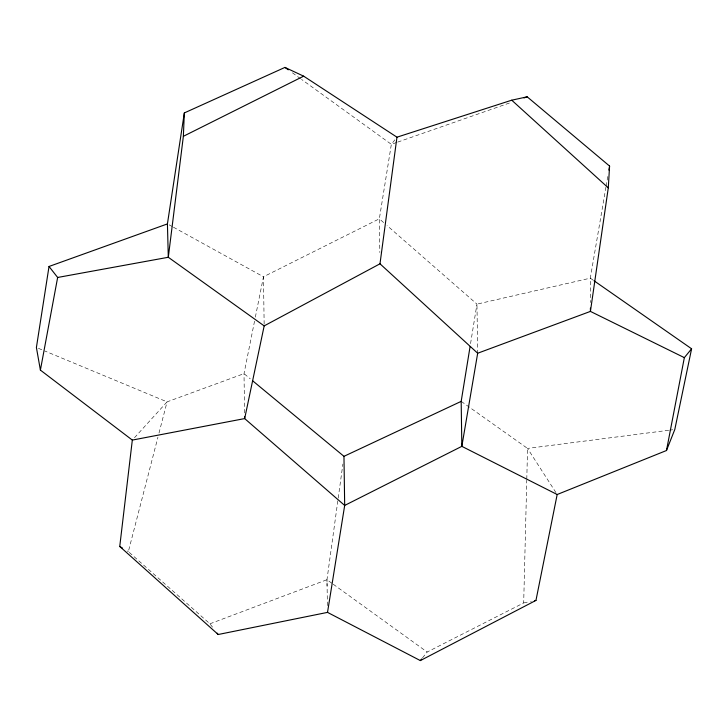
<?xml version="1.0" encoding="UTF-8"?>
<svg xmlns="http://www.w3.org/2000/svg" width="728" height="728" viewBox="0 0 728 728"><rect width="100%" height="100%" fill="white"/><g stroke="black" fill="none" stroke-linecap="round" stroke-linejoin="round"><path stroke-width="0.55" stroke-dasharray="3.64 2.73" d="M422.477 657.912L427.163 652.033L523.687 602.939L526.763 480.234M526.79 479.097L527.554 448.421L462.016 401.965M327.409 605.623L326.972 579.716L342.897 464.036M470.552 343.634L476.958 304.122L387.05 225.553M605.96 187.087L590.299 278.169L590.39 302.539M606.133 186.095L606.997 181.09M607.17 180.089L607.862 176.085M254.545 321.175L244.007 373.646L244.581 412.967M255.355 317.144L263.463 276.786L379.343 218.819L391.346 144.326L394.849 139.858M212.521 627.145L209.937 623.796L128.356 551.606L157.931 437.219M159.004 433.06L167.067 401.865L244.007 373.646L250.259 378.815M134.498 437.701L167.067 401.865L44.563 350.887M209.937 623.796L326.972 579.716L332.341 583.592M396.651 142.47L391.346 144.326L301.574 79.425M397.706 142.097L510.192 102.757M523.687 602.939L529.829 601.674M530.594 601.51L531.358 601.355M668.659 430.275L527.554 448.421L557.175 494.512M669.687 430.148L672.754 429.748M38.438 348.339L42.524 350.041M169.142 224.843L172.572 226.736M173.428 227.209L263.463 276.786L264.173 325.889M127.282 550.969L128.356 551.606M593.083 280.107L590.299 278.169L476.958 304.122L477.677 353.235M333.233 584.238L427.163 652.033M292.429 72.818L300.737 78.824M383.62 222.559L379.343 218.819L379.834 252.552M326.972 579.716L327.009 581.763M327.036 583.801L327.072 585.84"/><path stroke-width="1.09" d="M396.96 137.183L379.989 263.8L264.173 325.889L168.304 257.275L183.365 136.3L184.33 112.931L284.948 67.413L303.658 76.167L396.96 137.183L511.729 100.191L527.172 96.815L609.582 166.075L608.29 187.842L590.426 311.402L477.677 353.235L461.834 446.346L344.681 505.441L327.518 612.385L218.209 634.507L119.747 546.446L132.323 440.085L40.395 370.106L36.4 347.493L49.022 266.475L167.422 223.906L184.33 112.931M594.021 280.762L691.6 348.785L674.801 429.493L666.475 450.523L557.175 494.512L461.834 446.346L461.179 401.374L470.06 346.674M608.89 170.079L609.582 166.075M40.395 370.106L57.649 277.468L49.022 266.475M666.475 450.523L684.347 357.648L691.6 348.785M327.518 612.385L420.347 660.587L535.963 600.4L557.175 494.512M264.173 325.889L244.663 418.582L344.681 505.441L343.962 456.329L252.598 380.753M420.347 660.587L420.775 660.05M421.194 659.523L421.621 658.986M183.365 136.3L303.658 76.167M343.962 456.329L461.179 401.374M523.987 97.934L527.172 96.815M534.434 600.718L535.963 600.4M132.323 440.085L244.663 418.582L244.635 416.707M57.649 277.468L168.304 257.275L167.422 223.906M684.347 357.648L590.426 311.402L590.408 308.081M119.747 546.446L120.284 546.774M120.821 547.092L122.431 548.057M284.948 67.413L288.27 69.815M511.729 100.191L608.29 187.842M379.989 263.8L477.677 353.235M217.172 633.169L218.209 634.507"/></g></svg>
